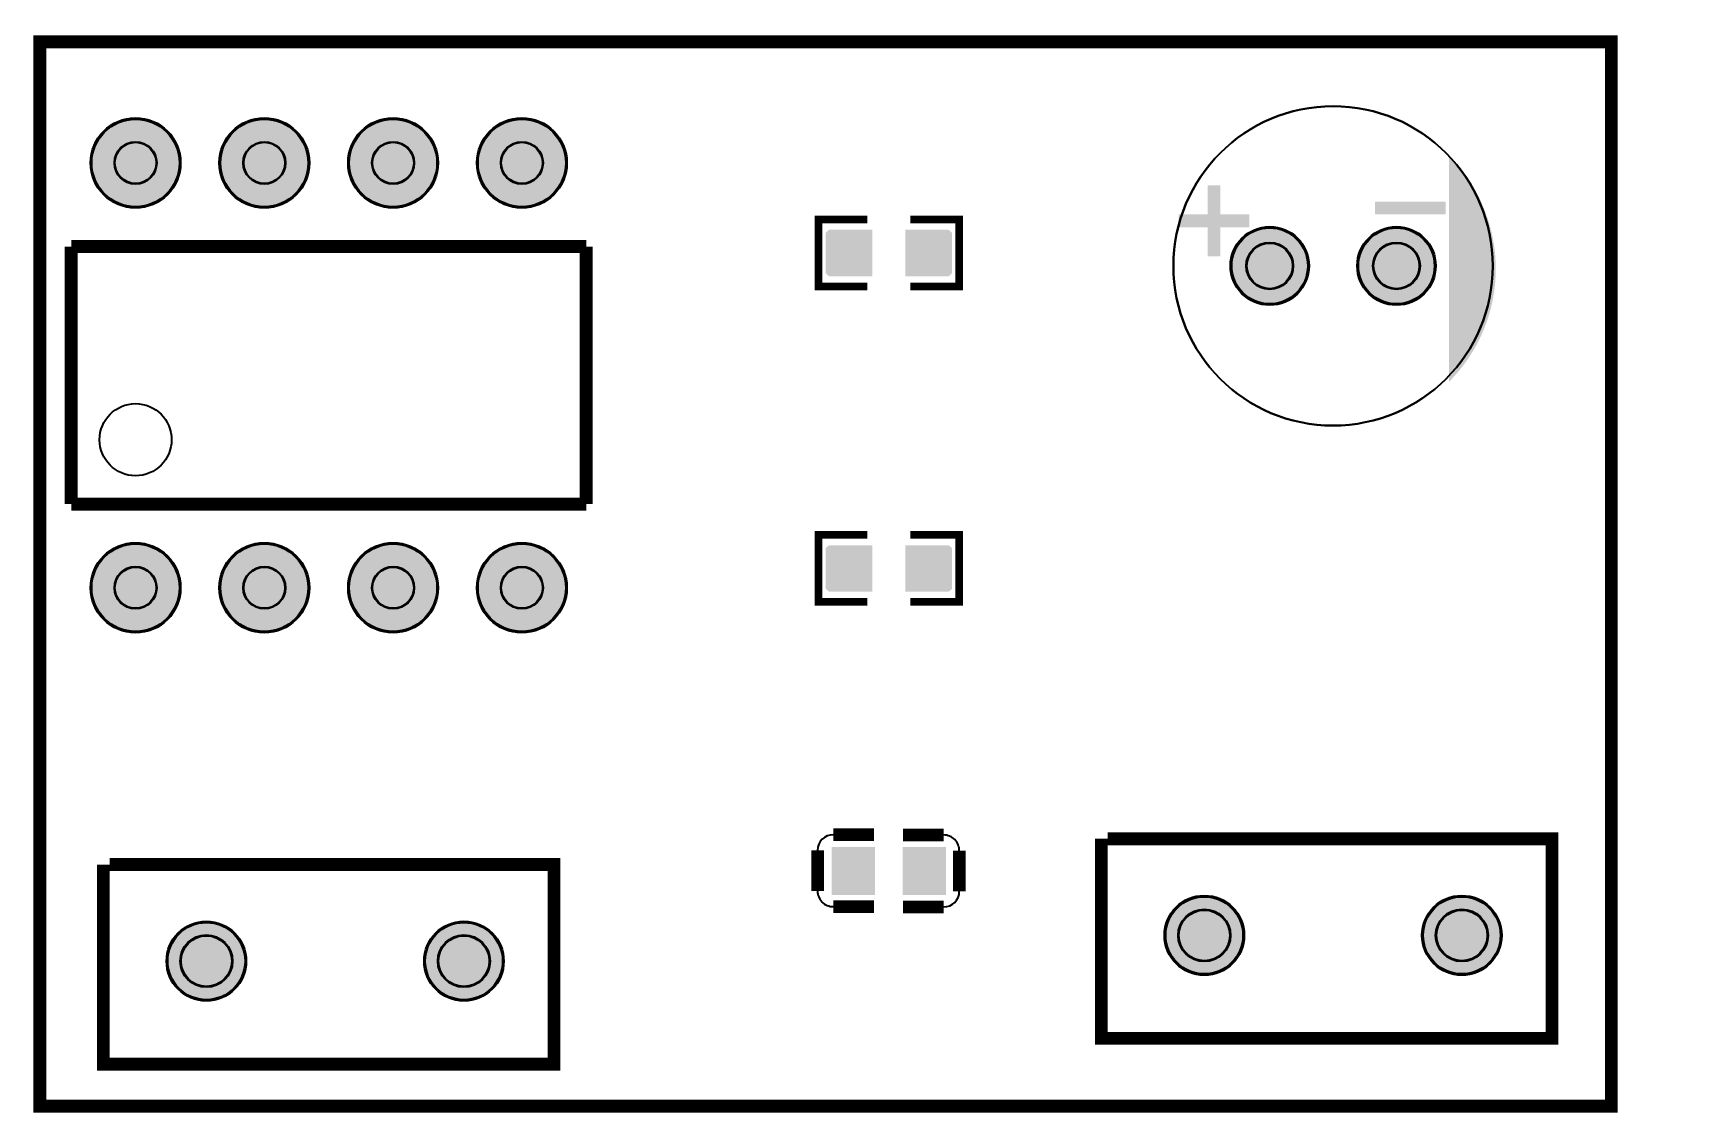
# Model space of a CAD drawing. Header units: millimetres. Extents: x 6.9 to 39.7, y 51.9 to 73.2.
import ezdxf

# ---------------------------------------------------------------- set-up
doc = ezdxf.new("R2010")
doc.units = ezdxf.units.MM
for name, color, linetype, true_color in [('BoardOutLine', 7, 'Continuous', 0xff00ff), ('BottomSolderMaskLayer', 7, 'Continuous', 0xaa00ff), ('Document', 7, 'Continuous', 0xffffff), ('Multi-Layer', 7, 'Continuous', 0xc0c0c0), ('TopLayer', 7, 'Continuous', 0xff0000), ('TopPasteMaskLayer', 7, 'Continuous', 0x808080), ('TopSilkLayer', 7, 'Continuous', 0xffcc00), ('TopSolderMaskLayer', 7, 'Continuous', 0x800080)]:
    doc.layers.add(name, color=color, linetype=linetype, true_color=true_color)

msp = doc.modelspace()

# ---------------------------------------------------------------- hatches: boundary and pattern name
at = {"layer": 'BottomSolderMaskLayer'}
for points in [[(8.001, 70.612, 1), (9.779, 70.612, 1)], [(10.541, 70.612, 1), (12.319, 70.612, 1)], [(13.081, 70.612, 1), (14.859, 70.612, 1)], [(15.621, 70.612, 1), (17.399, 70.612, 1)], [(30.487, 68.58, 1), (32.037, 68.58, 1)], [(32.987, 68.58, 1), (34.537, 68.58, 1)], [(8.001, 62.23, 1), (9.779, 62.23, 1)], [(10.541, 62.23, 1), (12.319, 62.23, 1)], [(13.081, 62.23, 1), (14.859, 62.23, 1)], [(15.621, 62.23, 1), (17.399, 62.23, 1)], [(29.185, 55.372, 1), (30.759, 55.372, 1)], [(34.265, 55.372, 1), (35.839, 55.372, 1)], [(9.5, 54.864, 1), (11.074, 54.864, 1)], [(14.58, 54.864, 1), (16.154, 54.864, 1)]]:
    msp.add_hatch(color=256, dxfattribs=at).paths.add_polyline_path(points)
at = {"layer": 'Document'}
for points in [[(30.036, 68.771), (30.036, 70.168), (30.29, 70.168), (30.29, 68.771)], [(33.338, 69.85), (34.735, 69.85), (34.735, 69.596), (33.338, 69.596)], [(29.464, 69.596), (30.861, 69.596), (30.861, 69.342), (29.464, 69.342)]]:
    msp.add_hatch(color=256, dxfattribs=at).paths.add_polyline_path(points)
at = {"layer": 'Multi-Layer'}
for points in [[(8.026, 70.612, 1), (9.754, 70.612, 1)], [(10.566, 70.612, 1), (12.294, 70.612, 1)], [(13.106, 70.612, 1), (14.834, 70.612, 1)], [(15.646, 70.612, 1), (17.374, 70.612, 1)], [(30.512, 68.58, 1), (32.012, 68.58, 1)], [(33.012, 68.58, 1), (34.512, 68.58, 1)], [(8.026, 62.23, 1), (9.754, 62.23, 1)], [(10.566, 62.23, 1), (12.294, 62.23, 1)], [(13.106, 62.23, 1), (14.834, 62.23, 1)], [(15.646, 62.23, 1), (17.374, 62.23, 1)], [(29.21, 55.372, 1), (30.734, 55.372, 1)], [(34.29, 55.372, 1), (35.814, 55.372, 1)], [(9.525, 54.864, 1), (11.049, 54.864, 1)], [(14.605, 54.864, 1), (16.129, 54.864, 1)]]:
    msp.add_hatch(color=256, dxfattribs=at).paths.add_polyline_path(points)
at = {"layer": 'TopLayer'}
for points in [[(23.399, 68.402), (23.399, 69.266), (22.593, 69.266), (22.593, 68.402)], [(24.099, 68.402), (24.099, 69.266), (24.906, 69.266), (24.906, 68.402)], [(23.399, 62.179), (23.399, 63.043), (22.593, 63.043), (22.593, 62.179)], [(24.099, 62.179), (24.099, 63.043), (24.906, 63.043), (24.906, 62.179)], [(22.649, 57.092), (23.449, 57.092), (23.449, 56.192), (22.649, 56.192)], [(24.049, 57.092), (24.849, 57.092), (24.849, 56.192), (24.049, 56.192)]]:
    msp.add_hatch(color=256, dxfattribs=at).paths.add_polyline_path(points)
at = {"layer": 'TopPasteMaskLayer'}
for points in [[(23.394, 69.234), (23.394, 69.006), (23.014, 69.006), (23.014, 68.676), (23.394, 68.676), (23.394, 68.434), (23.344, 68.384), (22.554, 68.384), (22.504, 68.434), (22.504, 69.234), (22.554, 69.284), (23.344, 69.284)], [(24.944, 69.284), (24.144, 69.284), (24.094, 69.234), (24.094, 69.006), (24.464, 69.006), (24.464, 68.676), (24.094, 68.676), (24.094, 68.434), (24.144, 68.384), (24.944, 68.384), (24.994, 68.434), (24.994, 69.234)], [(23.394, 63.011), (23.394, 62.783), (23.014, 62.783), (23.014, 62.453), (23.394, 62.453), (23.394, 62.211), (23.344, 62.161), (22.554, 62.161), (22.504, 62.211), (22.504, 63.011), (22.554, 63.061), (23.344, 63.061)], [(24.944, 63.061), (24.144, 63.061), (24.094, 63.011), (24.094, 62.783), (24.464, 62.783), (24.464, 62.453), (24.094, 62.453), (24.094, 62.211), (24.144, 62.161), (24.944, 62.161), (24.994, 62.211), (24.994, 63.011)], [(22.649, 57.092), (23.449, 57.092), (23.449, 56.192), (22.649, 56.192)], [(24.049, 57.092), (24.849, 57.092), (24.849, 56.192), (24.049, 56.192)]]:
    msp.add_hatch(color=256, dxfattribs=at).paths.add_polyline_path(points)
at = {"layer": 'TopSilkLayer'}
msp.add_hatch(color=256, dxfattribs=at).paths.add_polyline_path([(34.798, 66.294), (34.797, 70.75), (34.798, 70.749), (34.856, 70.69), (34.912, 70.629), (34.966, 70.567), (35.019, 70.504), (35.07, 70.439), (35.119, 70.373), (35.167, 70.306), (35.213, 70.237), (35.257, 70.168), (35.299, 70.097), (35.339, 70.025), (35.377, 69.952), (35.414, 69.878), (35.448, 69.803), (35.481, 69.727), (35.511, 69.65), (35.54, 69.573), (35.567, 69.495), (35.591, 69.416), (35.613, 69.337), (35.634, 69.257), (35.652, 69.177), (35.668, 69.096), (35.682, 69.014), (35.694, 68.933), (35.703, 68.851), (35.711, 68.769), (35.716, 68.686), (35.72, 68.604), (35.721, 68.522), (35.721, 68.522), (35.72, 68.439), (35.716, 68.357), (35.711, 68.274), (35.703, 68.192), (35.694, 68.11), (35.682, 68.029), (35.668, 67.948), (35.652, 67.867), (35.634, 67.786), (35.613, 67.706), (35.591, 67.627), (35.567, 67.548), (35.54, 67.47), (35.511, 67.393), (35.481, 67.316), (35.448, 67.24), (35.414, 67.165), (35.377, 67.091), (35.339, 67.018), (35.299, 66.947), (35.257, 66.876), (35.213, 66.806), (35.167, 66.737), (35.119, 66.67), (35.07, 66.604), (35.019, 66.539), (34.966, 66.476), (34.912, 66.414), (34.856, 66.353), (34.798, 66.294)])
at = {"layer": 'TopSolderMaskLayer'}
for points in [[(8.001, 70.612, 1), (9.779, 70.612, 1)], [(10.541, 70.612, 1), (12.319, 70.612, 1)], [(13.081, 70.612, 1), (14.859, 70.612, 1)], [(15.621, 70.612, 1), (17.399, 70.612, 1)], [(30.487, 68.58, 1), (32.037, 68.58, 1)], [(32.987, 68.58, 1), (34.537, 68.58, 1)], [(23.424, 68.377), (23.424, 69.292), (22.567, 69.292), (22.567, 68.377)], [(24.074, 68.377), (24.074, 69.292), (24.931, 69.292), (24.931, 68.377)], [(8.001, 62.23, 1), (9.779, 62.23, 1)], [(10.541, 62.23, 1), (12.319, 62.23, 1)], [(13.081, 62.23, 1), (14.859, 62.23, 1)], [(15.621, 62.23, 1), (17.399, 62.23, 1)], [(23.424, 62.154), (23.424, 63.069), (22.567, 63.069), (22.567, 62.154)], [(24.074, 62.154), (24.074, 63.069), (24.931, 63.069), (24.931, 62.154)], [(22.624, 57.118), (23.474, 57.118), (23.474, 56.167), (22.624, 56.167)], [(24.024, 57.118), (24.874, 57.118), (24.874, 56.167), (24.024, 56.167)], [(29.185, 55.372, 1), (30.759, 55.372, 1)], [(34.265, 55.372, 1), (35.839, 55.372, 1)], [(9.5, 54.864, 1), (11.074, 54.864, 1)], [(14.58, 54.864, 1), (16.154, 54.864, 1)]]:
    msp.add_hatch(color=256, dxfattribs=at).paths.add_polyline_path(points)

# ---------------------------------------------------------------- linework, layer by layer
at = {"layer": 'BoardOutLine', "const_width": 0.254}
msp.add_lwpolyline([(7, 73), (38, 73), (38, 52), (7, 52), (7, 73)], close=True, dxfattribs=at)
at = {"layer": 'BottomSolderMaskLayer'}
for centre, radius in [((8.89, 70.612), 0.889), ((11.43, 70.612), 0.889), ((13.97, 70.612), 0.889), ((16.51, 70.612), 0.889), ((8.89, 70.612), 0.418), ((11.43, 70.612), 0.418), ((13.97, 70.612), 0.418), ((16.51, 70.612), 0.418), ((31.262, 68.58), 0.775), ((33.762, 68.58), 0.775), ((31.262, 68.58), 0.465), ((33.762, 68.58), 0.465), ((8.89, 62.23), 0.889), ((11.43, 62.23), 0.889), ((13.97, 62.23), 0.889), ((16.51, 62.23), 0.889), ((8.89, 62.23), 0.418), ((11.43, 62.23), 0.418), ((13.97, 62.23), 0.418), ((16.51, 62.23), 0.418), ((29.972, 55.372), 0.787), ((29.972, 55.372), 0.517), ((35.052, 55.372), 0.787), ((35.052, 55.372), 0.517), ((10.287, 54.864), 0.787), ((15.367, 54.864), 0.787), ((10.287, 54.864), 0.517), ((15.367, 54.864), 0.517)]:
    msp.add_circle(centre, radius, dxfattribs=at)
at = {"layer": 'Multi-Layer'}
for centre, radius in [((8.89, 70.612), 0.864), ((11.43, 70.612), 0.864), ((13.97, 70.612), 0.864), ((16.51, 70.612), 0.864), ((8.89, 70.612), 0.406), ((11.43, 70.612), 0.406), ((13.97, 70.612), 0.406), ((16.51, 70.612), 0.406), ((31.262, 68.58), 0.75), ((33.762, 68.58), 0.75), ((31.262, 68.58), 0.45), ((33.762, 68.58), 0.45), ((8.89, 62.23), 0.864), ((11.43, 62.23), 0.864), ((13.97, 62.23), 0.864), ((16.51, 62.23), 0.864), ((8.89, 62.23), 0.406), ((11.43, 62.23), 0.406), ((13.97, 62.23), 0.406), ((16.51, 62.23), 0.406), ((29.972, 55.372), 0.762), ((29.972, 55.372), 0.5), ((35.052, 55.372), 0.762), ((35.052, 55.372), 0.5), ((10.287, 54.864), 0.762), ((15.367, 54.864), 0.762), ((10.287, 54.864), 0.5), ((15.367, 54.864), 0.5)]:
    msp.add_circle(centre, radius, dxfattribs=at)
at = {"layer": 'TopSilkLayer'}
for points, const_width in [([(23.323, 68.174), (22.364, 68.174), (22.364, 69.495), (23.323, 69.495)], 0.152), ([(24.175, 68.174), (25.134, 68.174), (25.134, 69.495), (24.175, 69.495)], 0.152), ([(7.62, 68.961), (17.78, 68.961)], 0.254), ([(7.62, 68.961), (7.62, 63.881)], 0.254), ([(17.78, 68.961), (17.78, 63.881)], 0.254), ([(7.62, 63.881), (17.78, 63.881)], 0.254), ([(23.323, 61.951), (22.364, 61.951), (22.364, 63.272), (23.323, 63.272)], 0.152), ([(24.175, 61.951), (25.134, 61.951), (25.134, 63.272), (24.175, 63.272)], 0.152), ([(22.344, 57.048), (22.344, 56.248)], 0.254), ([(23.453, 57.358), (22.653, 57.358)], 0.254), ([(24.029, 57.352), (24.829, 57.352)], 0.254), ([(25.139, 57.042), (25.139, 56.242)], 0.254), ([(28.067, 57.277), (36.83, 57.277), (36.83, 53.34), (27.94, 53.34), (27.94, 57.277)], 0.254), ([(8.382, 56.769), (17.145, 56.769), (17.145, 52.832), (8.255, 52.832), (8.255, 56.769)], 0.254), ([(23.453, 55.938), (22.653, 55.938)], 0.254), ([(24.029, 55.932), (24.829, 55.932)], 0.254)]:
    msp.add_lwpolyline(points, dxfattribs=dict(at, const_width=const_width))
for centre, radius in [((32.512, 68.58), 3.15), ((8.89, 65.151), 0.711)]:
    msp.add_circle(centre, radius, dxfattribs=at)
for centre, radius, start, end in [((32.512, 68.58), 3.15, 0, 180), ((32.512, 68.58), 3.15, 180, 0), ((22.653, 57.048), 0.31, 90, 180), ((24.829, 57.042), 0.31, 359.9953, 90), ((22.653, 56.248), 0.31, 179.9953, 270), ((24.829, 56.242), 0.31, 270, 0)]:
    msp.add_arc(centre, radius, start, end, dxfattribs=at)
at = {"layer": 'TopSolderMaskLayer'}
for centre, radius in [((8.89, 70.612), 0.889), ((11.43, 70.612), 0.889), ((13.97, 70.612), 0.889), ((16.51, 70.612), 0.889), ((8.89, 70.612), 0.418), ((11.43, 70.612), 0.418), ((13.97, 70.612), 0.418), ((16.51, 70.612), 0.418), ((31.262, 68.58), 0.775), ((33.762, 68.58), 0.775), ((31.262, 68.58), 0.465), ((33.762, 68.58), 0.465), ((8.89, 62.23), 0.889), ((11.43, 62.23), 0.889), ((13.97, 62.23), 0.889), ((16.51, 62.23), 0.889), ((8.89, 62.23), 0.418), ((11.43, 62.23), 0.418), ((13.97, 62.23), 0.418), ((16.51, 62.23), 0.418), ((29.972, 55.372), 0.787), ((29.972, 55.372), 0.517), ((35.052, 55.372), 0.787), ((35.052, 55.372), 0.517), ((10.287, 54.864), 0.787), ((15.367, 54.864), 0.787), ((10.287, 54.864), 0.517), ((15.367, 54.864), 0.517)]:
    msp.add_circle(centre, radius, dxfattribs=at)

doc.saveas('drawing.dxf')
